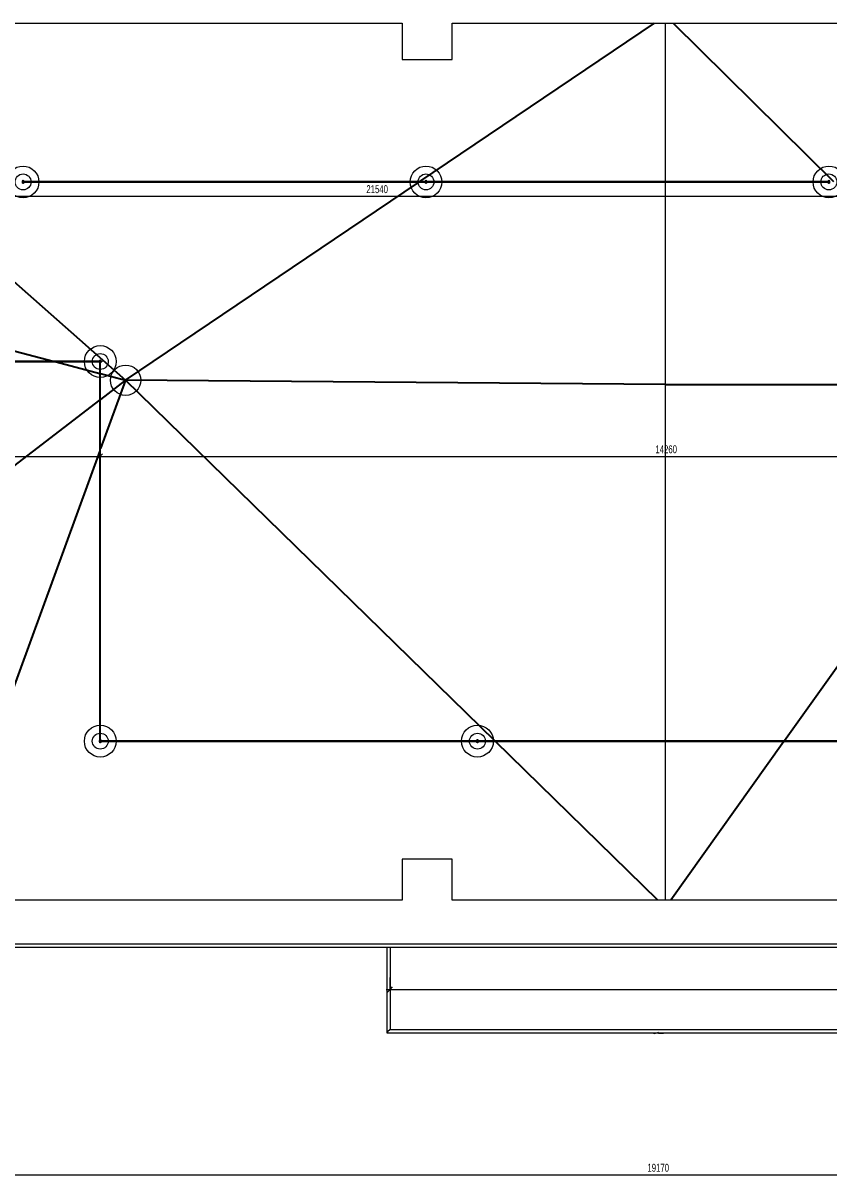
# Model space of a CAD drawing. Header units: millimetres. Extents: x 46521 to 262603, y -45352 to 20466.
# Drawn here: x 78823 to 88971, y -32135 to -17583 of the extents above; entities that cross this region are included whole.
import ezdxf

# ---------------------------------------------------------------- set-up
doc = ezdxf.new("R2010")
doc.units = ezdxf.units.MM
for name, color, linetype, lineweight in [('A-ANNO-DIMS', 211, 'Continuous', 9), ('A-ANNO-DIMS-50', 211, 'Continuous', 9), ('A-FLOR-HRAL', 11, 'Continuous', 13), ('A-ROOF', 132, 'Continuous', 13), ('A-ROOF-OTLN', 132, 'Continuous', 13), ('E-SERT', 181, 'Continuous', 13), ('P-SANR-FIXT', 6, 'Continuous', 13), ('Q-SPCQ', 91, 'Continuous', 13)]:
    doc.layers.add(name, color=color, linetype=linetype, lineweight=lineweight)
doc.styles.add('Arial_1', font='arial.ttf', dxfattribs={"width": 0.7, "height": 100})
doc.dimstyles.new('Vnitřní_-_průhledné', dxfattribs={"dimscale": 304.8, "dimtxt": 102.02594, "dimasz": 0.213255, "dimexe": 0.164042, "dimexo": 0.0625, "dimgap": 0.032808, "dimtad": 1, "dimdec": 0, "dimrnd": 5, "dimzin": 0, "dimdsep": 46, "dimtxsty": 'Arial_1', "dimblk1": 'OBLIQUE', "dimblk2": 'OBLIQUE', "dimsah": 1, "dimcen": 0.09, "dimdle": 0.164042, "dimazin": 0, "dimtfac": 1, "dimtdec": 4, "dimtix": 1, "dimtmove": 0, "dimatfit": 3, "dimfxl": 0.492126, "dimfxlon": 1, "dimtvp": 1, "dimtolj": 1, "dimtzin": 0, "dimarcsym": 2})

# ---------------------------------------------------------------- blocks, each defined once
blk = doc.blocks.new('parapet_ext - parapet_ext-V15-STŘECHA NÁVRH B')
at = {"layer": 'Q-SPCQ'}
h = blk.add_hatch(dxfattribs=at)
h.set_pattern_fill('FP_14', color=11, style=0, pattern_type=2)
h.set_pattern_definition([(225, (78799.63, -28919.28), (176.7767, -176.7767), [])])
h.paths.add_polyline_path([(-550, 300), (-550, 300), (-411, 300)])
blk = doc.blocks.new('DSP_Kamera_nastěnná - Refer to Catalog-V16-STŘECHA NÁVRH B')
at = {"layer": 'E-SERT'}
blk.add_hatch(color=11, dxfattribs=at).paths.add_polyline_path([(86772, -30309), (86826, -30294), (86826, -30304), (86886, -30304), (86886, -30294), (86772, -30294)])
at = {"layer": 'E-SERT', "color": 11}
for p, q in [((86772, -30309), (86772, -30294)), ((86826, -30294), (86772, -30309)), ((86826, -30304), (86826, -30294)), ((86886, -30304), (86826, -30304)), ((86886, -30294), (86886, -30304))]:
    blk.add_line(p, q, dxfattribs=at)
blk = doc.blocks.new('Zábradlí - Záchytný systém kotva-1301747-STŘECHA NÁVRH B')
at = {"layer": 'A-FLOR-HRAL', "flags": 128}
for points in [[(-17, -4), (-17, -4), (-17, -4), (-17, -4), (-18, -4), (-18, -4), (-18, -4), (-18, -4), (-18, -4), (-18, -4), (-19, -4), (-19, -4), (-19, -4), (-19, -3), (-19, -3), (-19, -3), (-19, -3), (-19, -3), (-20, -3), (-20, -3), (-20, -3), (-20, -3), (-20, -3), (-20, -2), (-20, -2), (-20, -2), (-20, -2), (-21, -2), (-21, -2), (-21, -2), (-21, -1), (-21, -1), (-21, -1), (-21, -1), (-21, -1), (-21, -1), (-21, -1), (-21, 0), (-21, 0), (-21, 0), (-21, 0), (-21, 0), (-21, 0), (-21, 1), (-21, 1), (-21, 1), (-21, 1), (-21, 1), (-21, 1), (-21, 2), (-21, 2), (-21, 2), (-20, 2), (-20, 2), (-20, 2), (-20, 2), (-20, 2), (-20, 3), (-20, 3), (-20, 3), (-20, 3), (-20, 3), (-19, 3), (-19, 3), (-19, 3), (-19, 3), (-19, 4), (-19, 4), (-19, 4), (-18, 4), (-18, 4), (-18, 4), (-18, 4), (-18, 4), (-18, 4), (-18, 4), (-17, 4), (-17, 4), (-17, 4), (-17, 4)], [(-17, 4), (-17, 4), (-17, 4), (-17, 4), (-17, 4), (-17, 4), (-16, 4), (-16, 4), (-16, 4), (-16, 4), (-16, 4), (-15, 4), (-15, 4), (-15, 4), (-14, 4), (-14, 4)], [(17, 4), (17, 4), (17, 4), (17, 4), (17, 4), (17, 4), (16, 4), (16, 4), (16, 4), (16, 4), (16, 4), (15, 4), (15, 4), (15, 4), (14, 4), (14, 4), (13, 4), (13, 4), (13, 4), (12, 4), (12, 4), (11, 4), (11, 4), (10, 4), (10, 4), (9, 4), (8, 4), (8, 4), (7, 4), (7, 4), (6, 4), (5, 4), (5, 4), (4, 4), (3, 4), (3, 4), (2, 4), (1, 4), (1, 4), (0, 4), (-1, 4), (-1, 4), (-2, 4), (-3, 4), (-3, 4), (-4, 4), (-5, 4), (-5, 4), (-6, 4), (-6, 4), (-7, 4), (-8, 4), (-8, 4), (-9, 4), (-9, 4), (-10, 4), (-11, 4), (-11, 4), (-12, 4), (-12, 4), (-13, 4), (-13, 4), (-13, 4), (-14, 4), (-14, 4), (-15, 4), (-15, 4), (-15, 4), (-15, 4), (-16, 4), (-16, 4), (-16, 4), (-16, 4), (-17, 4), (-17, 4), (-17, 4), (-17, 4), (-17, 4), (-17, 4), (-17, 4)], [(14, 4), (14, 4), (14, 4), (15, 4), (15, 4), (15, 4), (16, 4), (16, 4), (16, 4), (16, 4), (16, 4), (17, 4), (17, 4), (17, 4), (17, 4), (17, 4), (17, 4)], [(17, 4), (17, 4), (17, 4), (17, 4), (17, 4), (18, 4), (18, 4), (18, 4), (18, 4), (18, 4), (18, 4), (19, 4), (19, 4), (19, 3), (19, 3), (19, 3), (19, 3), (19, 3), (19, 3), (20, 3), (20, 3), (20, 3), (20, 3), (20, 2), (20, 2), (20, 2), (20, 2), (20, 2), (20, 2), (21, 2), (21, 1), (21, 1), (21, 1), (21, 1), (21, 1), (21, 1), (21, 1), (21, 0), (21, 0), (21, 0), (21, 0), (21, 0), (21, 0), (21, -1), (21, -1), (21, -1), (21, -1), (21, -1), (21, -1), (21, -2), (20, -2), (20, -2), (20, -2), (20, -2), (20, -2), (20, -2), (20, -2), (20, -3), (20, -3), (20, -3), (20, -3), (19, -3), (19, -3), (19, -3), (19, -3), (19, -3), (19, -4), (19, -4), (18, -4), (18, -4), (18, -4), (18, -4), (18, -4), (18, -4), (18, -4), (17, -4), (17, -4), (17, -4), (17, -4), (17, -4)], [(-14, -4), (-14, -4), (-15, -4), (-15, -4), (-15, -4), (-15, -4), (-16, -4), (-16, -4), (-16, -4), (-16, -4), (-17, -4), (-17, -4), (-17, -4), (-17, -4), (-17, -4), (-17, -4), (-17, -4)], [(-17, -4), (-17, -4), (-17, -4), (-17, -4), (-17, -4), (-17, -4), (-16, -4), (-16, -4), (-16, -4), (-16, -4), (-16, -4), (-15, -4), (-15, -4), (-15, -4), (-14, -4), (-14, -4), (-14, -4), (-13, -4), (-13, -4), (-12, -4), (-12, -4), (-11, -4), (-11, -4), (-10, -4), (-10, -4), (-9, -4), (-9, -4), (-8, -4), (-7, -4), (-7, -4), (-6, -4), (-6, -4), (-5, -4), (-4, -4), (-4, -4), (-3, -4), (-2, -4), (-2, -4), (-1, -4), (0, -4), (0, -4), (1, -4), (2, -4), (2, -4), (3, -4), (4, -4), (4, -4), (5, -4), (6, -4), (6, -4), (7, -4), (8, -4), (8, -4), (9, -4), (9, -4), (10, -4), (10, -4), (11, -4), (11, -4), (12, -4), (12, -4), (13, -4), (13, -4), (14, -4), (14, -4), (14, -4), (15, -4), (15, -4), (15, -4), (16, -4), (16, -4), (16, -4), (16, -4), (16, -4), (17, -4), (17, -4), (17, -4), (17, -4), (17, -4), (17, -4)], [(17, -4), (17, -4), (17, -4), (17, -4), (17, -4), (17, -4), (16, -4), (16, -4), (16, -4), (16, -4), (16, -4), (15, -4), (15, -4), (15, -4), (14, -4), (14, -4)]]:
    blk.add_lwpolyline(points, dxfattribs=at)
at = {"layer": 'A-FLOR-HRAL'}
for radius in [200, 100]:
    blk.add_circle((0, 0), radius, dxfattribs=at)
for radius, start, end in [(15, 109.6343, 160.3657), (12, 114.8172, 155.1828), (10, 120, 150), (15, 15.5155, 70.3657), (12, 19.6686, 65.1828), (10, 23.8217, 60), (15, 199.6343, 344.5393), (12, 204.8172, 340.3999), (10, 210, 336.2605)]:
    blk.add_arc((0, 0), radius, start, end, dxfattribs=at)
blk = doc.blocks.new('Zábradlí - Záchytný systém kotva-V17-STŘECHA NÁVRH B')
at = {"layer": 'A-FLOR-HRAL', "flags": 128}
for points in [[(-17, -4), (-17, -4), (-17, -4), (-17, -4), (-18, -4), (-18, -4), (-18, -4), (-18, -4), (-18, -4), (-18, -4), (-19, -4), (-19, -4), (-19, -4), (-19, -3), (-19, -3), (-19, -3), (-19, -3), (-19, -3), (-20, -3), (-20, -3), (-20, -3), (-20, -3), (-20, -3), (-20, -2), (-20, -2), (-20, -2), (-20, -2), (-21, -2), (-21, -2), (-21, -2), (-21, -1), (-21, -1), (-21, -1), (-21, -1), (-21, -1), (-21, -1), (-21, -1), (-21, 0), (-21, 0), (-21, 0), (-21, 0), (-21, 0), (-21, 0), (-21, 1), (-21, 1), (-21, 1), (-21, 1), (-21, 1), (-21, 1), (-21, 2), (-21, 2), (-21, 2), (-20, 2), (-20, 2), (-20, 2), (-20, 2), (-20, 2), (-20, 3), (-20, 3), (-20, 3), (-20, 3), (-20, 3), (-19, 3), (-19, 3), (-19, 3), (-19, 3), (-19, 4), (-19, 4), (-19, 4), (-18, 4), (-18, 4), (-18, 4), (-18, 4), (-18, 4), (-18, 4), (-18, 4), (-17, 4), (-17, 4), (-17, 4), (-17, 4)], [(-17, 4), (-17, 4), (-17, 4), (-17, 4), (-17, 4), (-17, 4), (-16, 4), (-16, 4), (-16, 4), (-16, 4), (-16, 4), (-15, 4), (-15, 4), (-15, 4), (-14, 4), (-14, 4)], [(17, 4), (17, 4), (17, 4), (17, 4), (17, 4), (17, 4), (16, 4), (16, 4), (16, 4), (16, 4), (16, 4), (15, 4), (15, 4), (15, 4), (14, 4), (14, 4), (13, 4), (13, 4), (13, 4), (12, 4), (12, 4), (11, 4), (11, 4), (10, 4), (10, 4), (9, 4), (8, 4), (8, 4), (7, 4), (7, 4), (6, 4), (5, 4), (5, 4), (4, 4), (3, 4), (3, 4), (2, 4), (1, 4), (1, 4), (0, 4), (-1, 4), (-1, 4), (-2, 4), (-3, 4), (-3, 4), (-4, 4), (-5, 4), (-5, 4), (-6, 4), (-6, 4), (-7, 4), (-8, 4), (-8, 4), (-9, 4), (-9, 4), (-10, 4), (-11, 4), (-11, 4), (-12, 4), (-12, 4), (-13, 4), (-13, 4), (-13, 4), (-14, 4), (-14, 4), (-15, 4), (-15, 4), (-15, 4), (-15, 4), (-16, 4), (-16, 4), (-16, 4), (-16, 4), (-17, 4), (-17, 4), (-17, 4), (-17, 4), (-17, 4), (-17, 4), (-17, 4)], [(14, 4), (14, 4), (14, 4), (15, 4), (15, 4), (15, 4), (16, 4), (16, 4), (16, 4), (16, 4), (16, 4), (17, 4), (17, 4), (17, 4), (17, 4), (17, 4), (17, 4)], [(17, 4), (17, 4), (17, 4), (17, 4), (17, 4), (18, 4), (18, 4), (18, 4), (18, 4), (18, 4), (18, 4), (19, 4), (19, 4), (19, 3), (19, 3), (19, 3), (19, 3), (19, 3), (19, 3), (20, 3), (20, 3), (20, 3), (20, 3), (20, 2), (20, 2), (20, 2), (20, 2), (20, 2), (20, 2), (21, 2), (21, 1), (21, 1), (21, 1), (21, 1), (21, 1), (21, 1), (21, 1), (21, 0), (21, 0), (21, 0), (21, 0), (21, 0), (21, 0), (21, -1), (21, -1), (21, -1), (21, -1), (21, -1), (21, -1), (21, -2), (20, -2), (20, -2), (20, -2), (20, -2), (20, -2), (20, -2), (20, -2), (20, -3), (20, -3), (20, -3), (20, -3), (19, -3), (19, -3), (19, -3), (19, -3), (19, -3), (19, -4), (19, -4), (18, -4), (18, -4), (18, -4), (18, -4), (18, -4), (18, -4), (18, -4), (17, -4), (17, -4), (17, -4), (17, -4), (17, -4)], [(-14, -4), (-14, -4), (-15, -4), (-15, -4), (-15, -4), (-15, -4), (-16, -4), (-16, -4), (-16, -4), (-16, -4), (-17, -4), (-17, -4), (-17, -4), (-17, -4), (-17, -4), (-17, -4), (-17, -4)], [(-17, -4), (-17, -4), (-17, -4), (-17, -4), (-17, -4), (-17, -4), (-16, -4), (-16, -4), (-16, -4), (-16, -4), (-16, -4), (-15, -4), (-15, -4), (-15, -4), (-14, -4), (-14, -4), (-14, -4), (-13, -4), (-13, -4), (-12, -4), (-12, -4), (-11, -4), (-11, -4), (-10, -4), (-10, -4), (-9, -4), (-9, -4), (-8, -4), (-7, -4), (-7, -4), (-6, -4), (-6, -4), (-5, -4), (-4, -4), (-4, -4), (-3, -4), (-2, -4), (-2, -4), (-1, -4), (0, -4), (0, -4), (1, -4), (2, -4), (2, -4), (3, -4), (4, -4), (4, -4), (5, -4), (6, -4), (6, -4), (7, -4), (8, -4), (8, -4), (9, -4), (9, -4), (10, -4), (10, -4), (11, -4), (11, -4), (12, -4), (12, -4), (13, -4), (13, -4), (14, -4), (14, -4), (14, -4), (15, -4), (15, -4), (15, -4), (16, -4), (16, -4), (16, -4), (16, -4), (16, -4), (17, -4), (17, -4), (17, -4), (17, -4), (17, -4), (17, -4)], [(17, -4), (17, -4), (17, -4), (17, -4), (17, -4), (17, -4), (16, -4), (16, -4), (16, -4), (16, -4), (16, -4), (15, -4), (15, -4), (15, -4), (14, -4), (14, -4)]]:
    blk.add_lwpolyline(points, dxfattribs=at)
at = {"layer": 'A-FLOR-HRAL'}
for radius in [200, 100]:
    blk.add_circle((0, 0), radius, dxfattribs=at)
for radius, start, end in [(15, 109.6343, 164.4845), (12, 114.8172, 160.3314), (10, 120, 156.1783), (15, 19.6343, 70.3657), (12, 24.8172, 65.1828), (10, 30, 60), (15, 195.4607, 340.3657), (12, 199.6001, 335.1828), (10, 203.7395, 330)]:
    blk.add_arc((0, 0), radius, start, end, dxfattribs=at)
blk = doc.blocks.new('Zábradlí - Záchytný systém kotva-V21-STŘECHA NÁVRH B')
at = {"layer": 'A-FLOR-HRAL', "flags": 128}
for points in [[(-17, -4), (-17, -4), (-17, -4), (-17, -4), (-18, -4), (-18, -4), (-18, -4), (-18, -4), (-18, -4), (-18, -4), (-19, -4), (-19, -4), (-19, -4), (-19, -3), (-19, -3), (-19, -3), (-19, -3), (-19, -3), (-20, -3), (-20, -3), (-20, -3), (-20, -3), (-20, -3), (-20, -2), (-20, -2), (-20, -2), (-20, -2), (-21, -2), (-21, -2), (-21, -2), (-21, -1), (-21, -1), (-21, -1), (-21, -1), (-21, -1), (-21, -1), (-21, -1), (-21, 0), (-21, 0), (-21, 0), (-21, 0), (-21, 0), (-21, 0), (-21, 1), (-21, 1), (-21, 1), (-21, 1), (-21, 1), (-21, 1), (-21, 2), (-21, 2), (-21, 2), (-20, 2), (-20, 2), (-20, 2), (-20, 2), (-20, 2), (-20, 3), (-20, 3), (-20, 3), (-20, 3), (-20, 3), (-19, 3), (-19, 3), (-19, 3), (-19, 3), (-19, 4), (-19, 4), (-19, 4), (-18, 4), (-18, 4), (-18, 4), (-18, 4), (-18, 4), (-18, 4), (-18, 4), (-17, 4), (-17, 4), (-17, 4), (-17, 4)], [(-17, 4), (-17, 4), (-17, 4), (-17, 4), (-17, 4), (-17, 4), (-16, 4), (-16, 4), (-16, 4), (-16, 4), (-16, 4), (-15, 4), (-15, 4), (-15, 4), (-14, 4), (-14, 4)], [(17, 4), (17, 4), (17, 4), (17, 4), (17, 4), (17, 4), (16, 4), (16, 4), (16, 4), (16, 4), (16, 4), (15, 4), (15, 4), (15, 4), (14, 4), (14, 4), (13, 4), (13, 4), (13, 4), (12, 4), (12, 4), (11, 4), (11, 4), (10, 4), (10, 4), (9, 4), (8, 4), (8, 4), (7, 4), (7, 4), (6, 4), (5, 4), (5, 4), (4, 4), (3, 4), (3, 4), (2, 4), (1, 4), (1, 4), (0, 4), (-1, 4), (-1, 4), (-2, 4), (-3, 4), (-3, 4), (-4, 4), (-5, 4), (-5, 4), (-6, 4), (-6, 4), (-7, 4), (-8, 4), (-8, 4), (-9, 4), (-9, 4), (-10, 4), (-11, 4), (-11, 4), (-12, 4), (-12, 4), (-13, 4), (-13, 4), (-13, 4), (-14, 4), (-14, 4), (-15, 4), (-15, 4), (-15, 4), (-15, 4), (-16, 4), (-16, 4), (-16, 4), (-16, 4), (-17, 4), (-17, 4), (-17, 4), (-17, 4), (-17, 4), (-17, 4), (-17, 4)], [(14, 4), (14, 4), (14, 4), (15, 4), (15, 4), (15, 4), (16, 4), (16, 4), (16, 4), (16, 4), (16, 4), (17, 4), (17, 4), (17, 4), (17, 4), (17, 4), (17, 4)], [(17, 4), (17, 4), (17, 4), (17, 4), (17, 4), (18, 4), (18, 4), (18, 4), (18, 4), (18, 4), (18, 4), (19, 4), (19, 4), (19, 3), (19, 3), (19, 3), (19, 3), (19, 3), (19, 3), (20, 3), (20, 3), (20, 3), (20, 3), (20, 2), (20, 2), (20, 2), (20, 2), (20, 2), (20, 2), (21, 2), (21, 1), (21, 1), (21, 1), (21, 1), (21, 1), (21, 1), (21, 1), (21, 0), (21, 0), (21, 0), (21, 0), (21, 0), (21, 0), (21, -1), (21, -1), (21, -1), (21, -1), (21, -1), (21, -1), (21, -2), (20, -2), (20, -2), (20, -2), (20, -2), (20, -2), (20, -2), (20, -2), (20, -3), (20, -3), (20, -3), (20, -3), (19, -3), (19, -3), (19, -3), (19, -3), (19, -3), (19, -4), (19, -4), (18, -4), (18, -4), (18, -4), (18, -4), (18, -4), (18, -4), (18, -4), (17, -4), (17, -4), (17, -4), (17, -4), (17, -4)], [(-14, -4), (-14, -4), (-15, -4), (-15, -4), (-15, -4), (-15, -4), (-16, -4), (-16, -4), (-16, -4), (-16, -4), (-17, -4), (-17, -4), (-17, -4), (-17, -4), (-17, -4), (-17, -4), (-17, -4)], [(-17, -4), (-17, -4), (-17, -4), (-17, -4), (-17, -4), (-17, -4), (-16, -4), (-16, -4), (-16, -4), (-16, -4), (-16, -4), (-15, -4), (-15, -4), (-15, -4), (-14, -4), (-14, -4), (-14, -4), (-13, -4), (-13, -4), (-12, -4), (-12, -4), (-11, -4), (-11, -4), (-10, -4), (-10, -4), (-9, -4), (-9, -4), (-8, -4), (-7, -4), (-7, -4), (-6, -4), (-6, -4), (-5, -4), (-4, -4), (-4, -4), (-3, -4), (-2, -4), (-2, -4), (-1, -4), (0, -4), (0, -4), (1, -4), (2, -4), (2, -4), (3, -4), (4, -4), (4, -4), (5, -4), (6, -4), (6, -4), (7, -4), (8, -4), (8, -4), (9, -4), (9, -4), (10, -4), (10, -4), (11, -4), (11, -4), (12, -4), (12, -4), (13, -4), (13, -4), (14, -4), (14, -4), (14, -4), (15, -4), (15, -4), (15, -4), (16, -4), (16, -4), (16, -4), (16, -4), (16, -4), (17, -4), (17, -4), (17, -4), (17, -4), (17, -4), (17, -4)], [(17, -4), (17, -4), (17, -4), (17, -4), (17, -4), (17, -4), (16, -4), (16, -4), (16, -4), (16, -4), (16, -4), (15, -4), (15, -4), (15, -4), (14, -4), (14, -4)]]:
    blk.add_lwpolyline(points, dxfattribs=at)
at = {"layer": 'A-FLOR-HRAL'}
for radius in [200, 100]:
    blk.add_circle((0, 0), radius, dxfattribs=at)
for radius, start, end in [(15, 109.6343, 164.4845), (12, 114.8172, 160.3314), (10, 120, 156.1783), (15, 15.5155, 70.3657), (12, 19.6686, 65.1828), (10, 23.8217, 60), (15, 195.4607, 250.3657), (12, 199.6001, 245.1828), (10, 203.7395, 240), (15, 289.6343, 344.5393), (10, 300, 336.2605), (12, 294.8172, 340.3999)]:
    blk.add_arc((0, 0), radius, start, end, dxfattribs=at)
blk = doc.blocks.new('Zábradlí - Zábradlí-1236211-STŘECHA NÁVRH B')
for name, p, rotation in [('Zábradlí - Záchytný systém kotva-V21-STŘECHA NÁVRH B', (78823, -19583), 89.9999999999998), ('Zábradlí - Záchytný systém kotva-V21-STŘECHA NÁVRH B', (83897, -19583), 89.9999999999998), ('Zábradlí - Záchytný systém kotva-V21-STŘECHA NÁVRH B', (88971, -19583), 89.9999999999998), ('Zábradlí - Záchytný systém kotva-V17-STŘECHA NÁVRH B', (79795, -21844), 180), ('Zábradlí - Záchytný systém kotva-1301747-STŘECHA NÁVRH B', (79795, -26624), 269.9999999999998), ('Zábradlí - Záchytný systém kotva-V21-STŘECHA NÁVRH B', (84545, -26624), 269.9999999999998)]:
    blk.add_blockref(name, p, dxfattribs=dict(rotation=rotation))
blk = doc.blocks.new('Typ horního madla - Horní madlo_Vnitřní_-1236216-STŘECHA NÁVRH B')
at = {"layer": 'A-FLOR-HRAL'}
for p, q in [((83893, -19578), (78827, -19578)), ((78827, -19588), (83893, -19588)), ((88967, -19578), (83901, -19578)), ((83901, -19588), (88967, -19588)), ((79800, -21839), (74924, -21839)), ((74924, -21849), (79790, -21849)), ((79790, -21849), (79790, -26629)), ((79800, -21840), (79800, -21839)), ((79800, -26619), (79800, -21848)), ((79790, -26629), (79791, -26629)), ((79799, -26629), (84541, -26629)), ((84541, -26619), (79800, -26619)), ((89291, -26619), (84549, -26619)), ((84549, -26629), (89291, -26629))]:
    blk.add_line(p, q, dxfattribs=at)
at = {"layer": 'A-FLOR-HRAL', "flags": 128}
for points in [[(79790, -26629), (79790, -26629), (79790, -26629)], [(79790, -26629), (79790, -26629), (79790, -26629)], [(79799, -26620), (79800, -26619), (79800, -26619)], [(79800, -26619), (79800, -26619), (79799, -26620)]]:
    blk.add_lwpolyline(points, dxfattribs=at)
at = {"layer": 'A-FLOR-HRAL'}
for points, knots in [([(79790, -21849), (79790, -21849), (79790, -21849), (79790, -21849), (79790, -21849), (79790, -21849)], [0.8333333, 0.8333333, 0.8333333, 0.8333333, 0.875, 0.9166667, 1, 1, 1, 1]), ([(79800, -21839), (79800, -21839), (79800, -21839), (79799, -21840), (79799, -21840), (79799, -21840)], [0, 0, 0, 0, 0.0833333, 0.125, 0.1666667, 0.1666667, 0.1666667, 0.1666667])]:
    blk.add_open_spline(points, degree=3, knots=knots, dxfattribs=at)
blk = doc.blocks.new('Typ horního madla - Horní madlo_Vnitřní_-V22-STŘECHA NÁVRH B')
at = {"layer": 'A-FLOR-HRAL'}
for p, q in [((78827, -19578), (83893, -19578)), ((78827, -19588), (83893, -19588)), ((83901, -19578), (88967, -19578)), ((83901, -19588), (88967, -19588)), ((79800, -21839), (74924, -21839)), ((79790, -21849), (74924, -21849)), ((79790, -26629), (79790, -21849)), ((79800, -21840), (79800, -21839)), ((79800, -26619), (79800, -21848)), ((79791, -26629), (79790, -26629)), ((84541, -26629), (79799, -26629)), ((84541, -26619), (79800, -26619)), ((89291, -26619), (84549, -26619)), ((89291, -26629), (84549, -26629))]:
    blk.add_line(p, q, dxfattribs=at)
blk = doc.blocks.new('Drain_Roof_15_Inch_Diameter-Zurn-Z1715 - Load Family Type Catalog-1877394-STŘECHA NÁVRH B')
at = {"layer": 'P-SANR-FIXT'}
blk.add_circle((0, 0), 191, dxfattribs=at)
blk.add_circle((0, 0), 191, dxfattribs=at)
blk = doc.blocks.new('DIMBLOCK9-STŘECHA NÁVRH B')
at = {"layer": 'A-ANNO-DIMS-50'}
for p, q in [((77234, -32085), (77234, -31935)), ((96405, -32085), (96405, -31935)), ((77234, -32085), (96405, -32085)), ((77234, -32085), (77234, -32135)), ((96405, -32085), (96405, -32135))]:
    blk.add_line(p, q, dxfattribs=at)
at = {"layer": 'A-ANNO-DIMS-50', "lineweight": 18}
for p, q in [((77234, -32085), (77202, -32118)), ((77234, -32085), (77267, -32053)), ((96405, -32085), (96372, -32118)), ((96405, -32085), (96437, -32053))]:
    blk.add_line(p, q, dxfattribs=at)
at = {"layer": 'A-ANNO-DIMS-50', "color": 0, "insert": (86686, -31945), "char_height": 100, "width": 320.2, "attachment_point": 1, "line_spacing_factor": 0.941778, "style": 'Arial_1'}
blk.add_mtext('19170', dxfattribs=at)
blk = doc.blocks.new('_Oblique')
at = {"color": 0, "linetype": 'ByBlock', "lineweight": -2}
blk.add_line((-0.5, -0.5), (0.5, 0.5), dxfattribs=at)
blk = doc.blocks.new('DIMBLOCK13-STŘECHA NÁVRH B')
at = {"layer": 'A-ANNO-DIMS-50'}
for p, q in [((70050, -23039), (70050, -22889)), ((79790, -23039), (79790, -22889)), ((70050, -23039), (79790, -23039)), ((70050, -23039), (70050, -23089)), ((79790, -23039), (79790, -23089))]:
    blk.add_line(p, q, dxfattribs=at)
at = {"layer": 'A-ANNO-DIMS-50', "lineweight": 18}
for p, q in [((70050, -23039), (70017, -23071)), ((70050, -23039), (70082, -23006)), ((79790, -23039), (79757, -23071)), ((79790, -23039), (79822, -23006))]:
    blk.add_line(p, q, dxfattribs=at)
at = {"layer": 'A-ANNO-DIMS-50', "color": 0, "insert": (74813, -22899), "char_height": 100, "width": 256.16, "attachment_point": 1, "line_spacing_factor": 0.941778, "style": 'Arial_1'}
blk.add_mtext('9740', dxfattribs=at)
blk = doc.blocks.new('DIMBLOCK14-STŘECHA NÁVRH B')
at = {"layer": 'A-ANNO-DIMS-50'}
for p, q in [((79790, -23039), (79790, -22889)), ((94050, -23039), (94050, -22889)), ((79790, -23039), (94100, -23039)), ((79790, -23039), (79790, -23089)), ((94050, -23039), (94050, -23089))]:
    blk.add_line(p, q, dxfattribs=at)
at = {"layer": 'A-ANNO-DIMS-50', "lineweight": 18}
for p, q in [((79790, -23039), (79757, -23071)), ((79790, -23039), (79822, -23006)), ((94050, -23039), (94017, -23071)), ((94050, -23039), (94082, -23006))]:
    blk.add_line(p, q, dxfattribs=at)
at = {"layer": 'A-ANNO-DIMS-50', "color": 0, "insert": (86786, -22899), "char_height": 100, "width": 320.2, "attachment_point": 1, "line_spacing_factor": 0.941778, "style": 'Arial_1'}
blk.add_mtext('14260', dxfattribs=at)
blk = doc.blocks.new('DIMBLOCK17-STŘECHA NÁVRH B')
at = {"layer": 'A-ANNO-DIMS-50'}
for p, q in [((94050, -19763), (94050, -19613)), ((72510, -19763), (72510, -19713)), ((72510, -19763), (94100, -19763)), ((72510, -19763), (72510, -19913)), ((94050, -19763), (94050, -19813))]:
    blk.add_line(p, q, dxfattribs=at)
at = {"layer": 'A-ANNO-DIMS-50', "lineweight": 18}
for p, q in [((72510, -19763), (72477, -19796)), ((72510, -19763), (72542, -19731)), ((94050, -19763), (94017, -19796)), ((94050, -19763), (94082, -19731))]:
    blk.add_line(p, q, dxfattribs=at)
at = {"layer": 'A-ANNO-DIMS-50', "color": 0, "insert": (83146, -19624), "char_height": 100, "width": 320.2, "attachment_point": 1, "line_spacing_factor": 0.941778, "style": 'Arial_1'}
blk.add_mtext('21540', dxfattribs=at)
blk = doc.blocks.new('DIMBLOCK27-STŘECHA NÁVRH B')
at = {"layer": 'A-ANNO-DIMS-50'}
for p, q in [((83445, -29751), (83445, -29601)), ((96405, -29751), (96405, -29601)), ((83395, -29751), (96455, -29751)), ((83445, -29751), (83445, -29801)), ((96405, -29751), (96405, -29801))]:
    blk.add_line(p, q, dxfattribs=at)
at = {"layer": 'A-ANNO-DIMS-50', "lineweight": 18}
for p, q in [((83445, -29751), (83412, -29783)), ((83445, -29751), (83477, -29718)), ((96405, -29751), (96372, -29783)), ((96405, -29751), (96437, -29718))]:
    blk.add_line(p, q, dxfattribs=at)
at = {"layer": 'A-ANNO-DIMS-50', "color": 0, "insert": (89791, -29611), "char_height": 100, "width": 320.2, "attachment_point": 1, "line_spacing_factor": 0.941778, "style": 'Arial_1'}
blk.add_mtext('12960', dxfattribs=at)

msp = doc.modelspace()

# ---------------------------------------------------------------- linework, layer by layer
at = {"layer": 'A-ROOF', "color": 11}
for p, q in [((78232, -17583.3), (83595.1, -17583.3)), ((83595.1, -17583.3), (83595.1, -18040.4)), ((84225.1, -18040.4), (84225.1, -17583.3)), ((84225.1, -17583.3), (89600.1, -17583.3)), ((83595.1, -18040.4), (84225.1, -18040.4)), ((84225.1, -28109.3), (83595.1, -28109.3)), ((83595.1, -28109.3), (83595.1, -28624.3)), ((84225.1, -28624.3), (84225.1, -28109.3)), ((83595.1, -28624.3), (78250.1, -28624.3)), ((89615.1, -28624.3), (84225.1, -28624.3)), ((77234.1, -29177.3), (96597.6, -29177.3)), ((83444.6, -29219.2), (83444.6, -30252.3)), ((83444.6, -30252.3), (96404.6, -30252.3))]:
    msp.add_line(p, q, dxfattribs=at)
at = {"layer": 'A-ROOF', "color": 31, "lineweight": 25}
for p, q in [((83818.9, -19578.3), (86773.9, -17583.3)), ((87010.7, -17583.3), (89028.1, -19578.3)), ((77293, -19588.3), (80114.3, -22079.4)), ((80114.3, -22079.4), (83804.1, -19588.3)), ((74914.6, -20713.8), (79200, -21839.3)), ((79238.1, -21849.3), (79789.8, -21994.2)), ((79799.8, -21996.8), (80114.3, -22079.4)), ((80114.3, -22079.4), (79799.8, -22320.6)), ((80114.3, -22079.4), (79799.8, -22940.6)), ((84763.9, -26619.3), (80114.3, -22079.4)), ((86914.6, -22132.3), (80114.3, -22079.4)), ((86914.6, -22132.3), (91610.8, -22132.3)), ((91610.8, -22132.3), (88411.8, -26619.3)), ((79789.8, -22328.3), (78222.7, -23530.3)), ((79789.8, -22968), (77899.6, -28144.3)), ((86817.3, -28624.3), (84774.1, -26629.3)), ((88404.7, -26629.3), (86982.4, -28624.3))]:
    msp.add_line(p, q, dxfattribs=at)
at = {"layer": 'A-ROOF'}
for p, q in [((86914.6, -19578.3), (86914.6, -17583.3)), ((86914.6, -26619.3), (86914.6, -19588.3)), ((86914.6, -28624.3), (86914.6, -26629.3))]:
    msp.add_line(p, q, dxfattribs=at)
at = {"layer": 'A-ROOF-OTLN', "color": 11}
for p, q in [((77879.4, -29219.3), (96639.6, -29219.3)), ((83402.6, -29219.2), (83402.6, -30294.3)), ((83444.6, -30252.3), (83411.6, -30285.3)), ((83402.6, -30294.3), (96446.6, -30294.3))]:
    msp.add_line(p, q, dxfattribs=at)
msp.add_open_spline([(83411.6, -30285.3), (83411.2, -30285.7), (83410.5, -30286.4), (83409.6, -30287.3), (83409, -30287.9), (83408.6, -30288.3), (83408.3, -30288.7), (83407.9, -30289), (83407.5, -30289.4), (83407.1, -30289.8), (83406.7, -30290.2), (83406.3, -30290.6), (83406, -30290.9), (83405.6, -30291.3), (83405.3, -30291.6), (83404.9, -30292), (83404.5, -30292.4), (83404.1, -30292.8), (83403.8, -30293.1), (83403.4, -30293.5), (83403.1, -30293.8), (83402.7, -30294.2), (83402.6, -30294.3), (83402.6, -30294.3)], degree=3, knots=[-1, -1, -1, -1, -0.875, -0.8125, -0.78125, -0.75, -0.71875, -0.6875, -0.65625, -0.625, -0.59375, -0.5625, -0.53125, -0.5, -0.46875, -0.4375, -0.375, -0.34375, -0.3125, -0.25, -0.1875, -0.125, 0, 0, 0, 0], dxfattribs=at)

# ---------------------------------------------------------------- block references
at = {"layer": 'A-FLOR-HRAL'}
for name in ['Zábradlí - Zábradlí-1236211-STŘECHA NÁVRH B', 'Typ horního madla - Horní madlo_Vnitřní_-1236216-STŘECHA NÁVRH B', 'Typ horního madla - Horní madlo_Vnitřní_-V22-STŘECHA NÁVRH B']:
    msp.add_blockref(name, (0, 0), dxfattribs=at)
at = {"layer": 'E-SERT', "color": 11}
msp.add_blockref('DSP_Kamera_nastěnná - Refer to Catalog-V16-STŘECHA NÁVRH B', (0, 0), dxfattribs=at)
at = {"layer": 'P-SANR-FIXT'}
msp.add_blockref('Drain_Roof_15_Inch_Diameter-Zurn-Z1715 - Load Family Type Catalog-1877394-STŘECHA NÁVRH B', (80114.3, -22079.4), dxfattribs=at)
at = {"layer": 'Q-SPCQ', "color": 241, "lineweight": 25, "rotation": 180}
msp.add_blockref('parapet_ext - parapet_ext-V15-STŘECHA NÁVRH B', (78799.6, -28919.3), dxfattribs=at)

# ---------------------------------------------------------------- dimensions: what is measured, and where the dimension line sits
at = {"layer": 'A-ANNO-DIMS'}
for base, p1, p2, override, picture, middle in [((94049.6, -19763.3), (72509.9, -19913.3), (94049.6, -19613.3), {"dimpost": '<>', "dimfxl": 21541.840925}, 'DIMBLOCK17-STŘECHA NÁVRH B', (83279.7, -19702.3)), ((79789.8, -23039), (70049.6, -22889), (79789.8, -22889), {"dimpost": '<>', "dimfxl": 9740.168934}, 'DIMBLOCK13-STŘECHA NÁVRH B', (74919.7, -22977.9)), ((94049.6, -23039), (79789.8, -22889), (94049.6, -22889), {"dimpost": '<>', "dimfxl": 14259.831066}, 'DIMBLOCK14-STŘECHA NÁVRH B', (86919.7, -22977.9)), ((96404.6, -29750.9), (83444.6, -29600.9), (96404.6, -29600.9), {"dimpost": '<>', "dimfxl": 12960}, 'DIMBLOCK27-STŘECHA NÁVRH B', (89924.6, -29689.9)), ((96404.6257, -32085.2381), (77234.124, -31935.2381), (96404.6257, -31935.2381), {"dimpost": '<>', "dimfxl": 19170.501669}, 'DIMBLOCK9-STŘECHA NÁVRH B', (86819.3749, -32024.1808))]:
    dim = msp.add_linear_dim(base=base, p1=p1, p2=p2, dimstyle='Vnitřní_-_průhledné', override=override, dxfattribs=at)
    dim.commit()
    dim.dimension.update_dxf_attribs({"geometry": picture, "text_midpoint": middle})

doc.saveas('drawing.dxf')
